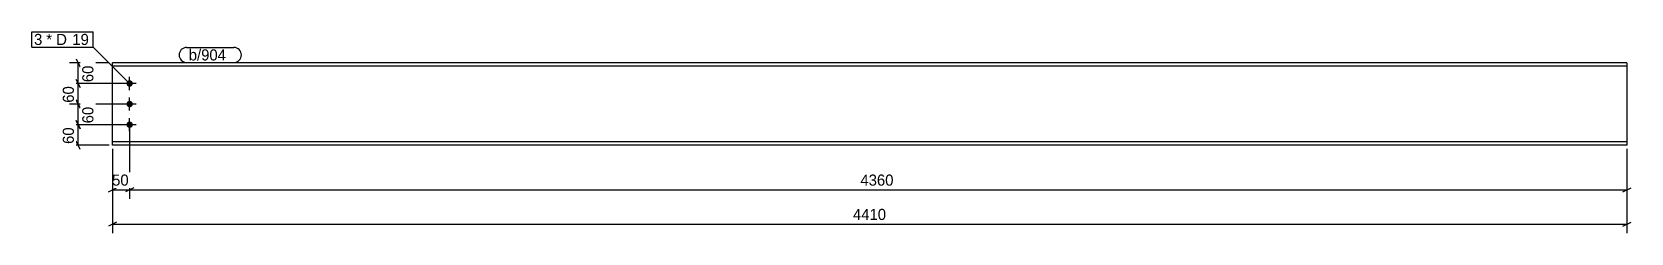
# Model space of a CAD drawing. Header units: millimetres. Extents: x 32 to 4688, y 32 to 618.
import ezdxf

# ---------------------------------------------------------------- set-up
doc = ezdxf.new("R2010")
doc.units = ezdxf.units.MM
doc.styles.add('Comic Sans MS', font='COMIC.TTF', dxfattribs={"height": 0.2})

msp = doc.modelspace()

# ---------------------------------------------------------------- hatches: boundary and pattern name
at = {"linetype": 'Continuous'}
for points in [[(306.9, 467.6, -1), (325.9, 467.6, -1)], [(306.9, 407.6, -1), (325.9, 407.6, -1)], [(306.9, 347.6, -1), (325.9, 347.6, -1)]]:
    msp.add_hatch(color=3, dxfattribs=at).paths.add_polyline_path(points)

# ---------------------------------------------------------------- linework, layer by layer
at = {"color": 8, "linetype": 'Continuous'}
for p, q in [((256.4, 527.6), (140.8, 527.6)), ((160.4, 539.6), (172.4, 515.6)), ((166.4, 467.6), (166.4, 527.6)), ((306.4, 467.6), (140.8, 467.6)), ((172.4, 455.6), (160.4, 479.6)), ((172.4, 395.6), (160.4, 419.6)), ((306.4, 407.6), (138, 407.6)), ((306.4, 347.6), (140.8, 347.6)), ((172.4, 335.6), (160.4, 359.6)), ((316.4, 337.6), (316.4, 132)), ((316.4, 337.6), (316.4, 132)), ((256.4, 287.6), (138, 287.6)), ((172.4, 275.6), (160.4, 299.6)), ((266.4, 277.6), (266.4, 132)), ((4676, 277.6), (4676, 132)), ((4676, 277.6), (4676, 32)), ((254.4, 151.6), (278.4, 163.6)), ((266.4, 157.6), (316.4, 157.6)), ((328.4, 163.6), (304.4, 151.6)), ((328.4, 163.6), (304.4, 151.6)), ((316.4, 157.6), (4676, 157.6)), ((4664, 151.6), (4688, 163.6)), ((278.4, 63.6), (254.4, 51.6)), ((266.4, 57.6), (4676, 57.6)), ((4664, 51.6), (4688, 63.6))]:
    msp.add_line(p, q, dxfattribs=at)
at = {"color": 7, "linetype": 'Continuous'}
for p, q in [((266.4, 287.6), (266.4, 527.6)), ((4676, 527.6), (266.4, 527.6)), ((4676, 517.8), (266.4, 517.8)), ((4676, 527.6), (4676, 287.6)), ((4676, 297.4), (266.4, 297.4)), ((4676, 287.6), (266.4, 287.6))]:
    msp.add_line(p, q, dxfattribs=at)
at = {"color": 3, "linetype": 'Continuous'}
for p, q in [((335.4, 467.6), (297.4, 467.6)), ((316.4, 448.6), (316.4, 486.6)), ((316.4, 388.6), (316.4, 426.6)), ((335.4, 407.6), (297.4, 407.6)), ((335.4, 347.6), (297.4, 347.6)), ((316.4, 328.6), (316.4, 366.6))]:
    msp.add_line(p, q, dxfattribs=at)

# ---------------------------------------------------------------- wipeouts: each hides what was drawn before it
at = {"color": 0}
msp.add_wipeout([(64.1, 579.7), (64.1, 611.7), (38, 611.7), (38, 579.7)], dxfattribs=at)

# ---------------------------------------------------------------- next in the draw order: wipeouts: each hides what was drawn before it
for points in [[(64.1, 579.7), (64.1, 611.7), (38, 611.7), (38, 579.7)], [(613.8, 534.6), (613.8, 566.6), (488.4, 566.6), (488.4, 534.6)], [(217.2, 530.1), (172.4, 530.1), (172.4, 465.1), (217.2, 465.1)], [(323.9, 163.6), (323.9, 208.4), (258.9, 208.4), (258.9, 163.6)], [(2554.7, 163.6), (2554.7, 208.4), (2437.7, 208.4), (2437.7, 163.6)], [(2526.3, 63.6), (2526.3, 108.4), (2416.1, 108.4), (2416.1, 63.6)]]:
    msp.add_wipeout(points, dxfattribs=at)

# ---------------------------------------------------------------- next in the draw order: linework, layer by layer
at = {"color": 7, "linetype": 'Continuous'}
msp.add_line((32, 573.7), (32, 617.7), dxfattribs=at)
at = {"color": 8, "linetype": 'Continuous'}
for p, q in [((306.4, 467.6), (138, 467.6)), ((160.4, 479.6), (172.4, 455.6)), ((166.4, 407.6), (166.4, 467.6)), ((266.4, 277.6), (266.4, 32))]:
    msp.add_line(p, q, dxfattribs=at)

# ---------------------------------------------------------------- next in the draw order: texts
at = {"color": 3, "style": 'Comic Sans MS'}
msp.add_text('60', height=32.38, rotation=90.0002, dxfattribs=at).set_placement((210.8, 471.5))
for s, p in [('50', (265.3, 170)), ('4360', (2444.1, 170)), ('4410', (2422.5, 70))]:
    msp.add_text(s, height=32.38, dxfattribs=at).set_placement(p)

# ---------------------------------------------------------------- next in the draw order: wipeouts: each hides what was drawn before it
at = {"color": 0}
for points in [[(139.9, 579.7), (139.9, 611.7), (73.7, 611.7), (73.7, 579.7)], [(613.8, 534.6), (613.8, 566.6), (488.4, 566.6), (488.4, 534.6)]]:
    msp.add_wipeout(points, dxfattribs=at)

# ---------------------------------------------------------------- next in the draw order: linework, layer by layer
at = {"color": 7, "linetype": 'Continuous'}
for p, q in [((482.4, 572.6), (619.8, 572.6)), ((482.4, 528.6), (619.8, 528.6))]:
    msp.add_line(p, q, dxfattribs=at)
for centre, start, end in [((482.4, 550.6), 90, 270), ((619.8, 550.6), 270, 90)]:
    msp.add_arc(centre, 22, start, end, dxfattribs=at)

# ---------------------------------------------------------------- next in the draw order: texts
at = {"color": 3, "style": 'Comic Sans MS'}
msp.add_text('b/904', height=32.38, dxfattribs=at).set_placement((488.4, 534.6))

# ---------------------------------------------------------------- next in the draw order: wipeouts: each hides what was drawn before it
at = {"color": 0}
for points in [[(139.9, 579.7), (139.9, 611.7), (73.7, 611.7), (73.7, 579.7)], [(160.4, 470.1), (115.6, 470.1), (115.6, 405.1), (160.4, 405.1)]]:
    msp.add_wipeout(points, dxfattribs=at)

# ---------------------------------------------------------------- next in the draw order: linework, layer by layer
at = {"color": 8, "linetype": 'Continuous'}
for p, q in [((160.4, 419.6), (172.4, 395.6)), ((306.4, 407.6), (140.8, 407.6)), ((166.4, 347.6), (166.4, 407.6))]:
    msp.add_line(p, q, dxfattribs=at)

# ---------------------------------------------------------------- next in the draw order: texts
at = {"color": 3, "style": 'Comic Sans MS'}
msp.add_text('3', height=32.4, dxfattribs=at).set_placement((38, 579.7))
msp.add_text('60', height=32.38, rotation=90.0002, dxfattribs=at).set_placement((154, 411.5))

# ---------------------------------------------------------------- next in the draw order: wipeouts: each hides what was drawn before it
at = {"color": 0}
msp.add_wipeout([(194.7, 579.7), (194.7, 611.7), (149.5, 611.7), (149.5, 579.7)], dxfattribs=at)

# ---------------------------------------------------------------- next in the draw order: wipeouts: each hides what was drawn before it
for points in [[(194.7, 579.7), (194.7, 611.7), (149.5, 611.7), (149.5, 579.7)], [(217.2, 410.1), (172.4, 410.1), (172.4, 345.1), (217.2, 345.1)]]:
    msp.add_wipeout(points, dxfattribs=at)

# ---------------------------------------------------------------- next in the draw order: linework, layer by layer
at = {"color": 7, "linetype": 'Continuous'}
for p, q in [((32, 617.7), (210.3, 617.7)), ((210.3, 573.7), (210.3, 617.7)), ((32, 573.7), (210.3, 573.7)), ((316.4, 467.6), (210.3, 573.7))]:
    msp.add_line(p, q, dxfattribs=at)
at = {"color": 8, "linetype": 'Continuous'}
for p, q in [((306.4, 347.6), (138, 347.6)), ((160.4, 359.6), (172.4, 335.6)), ((166.4, 287.6), (166.4, 347.6))]:
    msp.add_line(p, q, dxfattribs=at)

# ---------------------------------------------------------------- next in the draw order: texts
at = {"color": 3, "style": 'Comic Sans MS'}
for s, p in [('* D', (73.7, 579.7)), ('19', (149.5, 579.7))]:
    msp.add_text(s, height=32.38, dxfattribs=at).set_placement(p)
msp.add_text('60', height=32.38, rotation=90.0002, dxfattribs=at).set_placement((210.8, 351.5))

# ---------------------------------------------------------------- next in the draw order: wipeouts: each hides what was drawn before it
at = {"color": 0}
msp.add_wipeout([(160.4, 350.1), (115.6, 350.1), (115.6, 285.1), (160.4, 285.1)], dxfattribs=at)

# ---------------------------------------------------------------- next in the draw order: texts
at = {"color": 3, "style": 'Comic Sans MS'}
msp.add_text('60', height=32.38, rotation=90.0002, dxfattribs=at).set_placement((154, 291.5))

doc.saveas('drawing.dxf')
